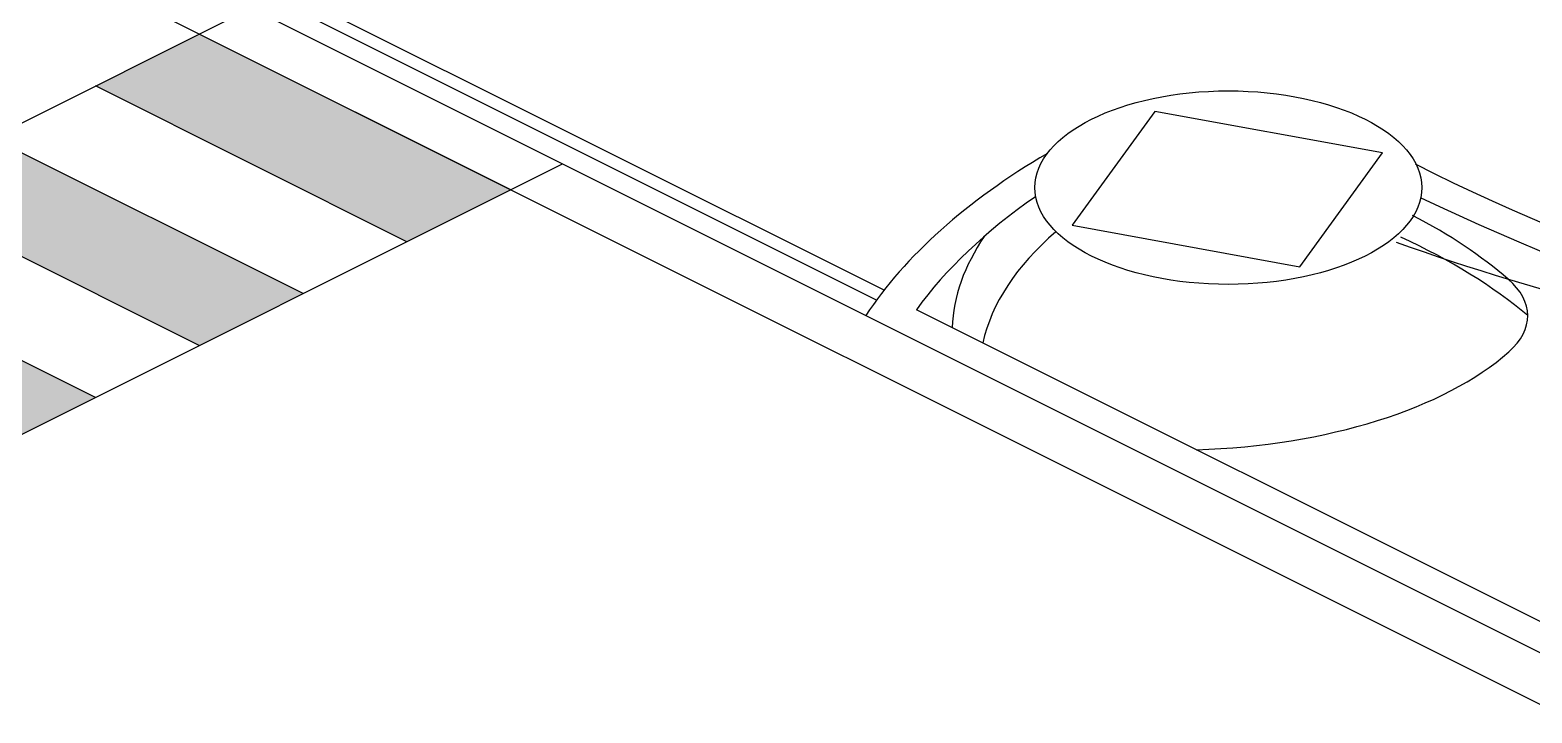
# Model space of a CAD drawing. Header units: millimetres. Extents: x 29838256 to 30236675, y -914750 to -833241.
# Drawn here: x 30044135 to 30054368, y -853598 to -848947 of the extents above; entities that cross this region are included whole.
import ezdxf

# ---------------------------------------------------------------- set-up
doc = ezdxf.new("R2010")
doc.units = ezdxf.units.MM
doc.header["$LTSCALE"] = 600
doc.header["$MEASUREMENT"] = 0
doc.layers.add('e-plan', color=9, linetype='CONTINUOUS')

msp = doc.modelspace()

# ---------------------------------------------------------------- linework, layer by layer
at = {"layer": 'e-plan', "extrusion": (0, -0.866025, 0.5)}
for p, q in [((30049954, -850717.8, 2798.3), (30042831.4, -847156.5, 8966.7)), ((30056256.2, -854104.6, -3067.8), (30043734.7, -847843.9, 7776.2)), ((30049902.2, -850786.2, 2680), (30043876.1, -847773.1, 7898.7)), ((30056434, -854547.2, -3834.3), (30043381.1, -848020.7, 7469.9)), ((30039983.8, -851626.2, 1224.9), (30045641.6, -848797.3, 6124.7)), ((30047409.6, -850035, 3981.1), (30045288, -848974.1, 5818.5)), ((30046702.4, -850388.6, 3368.6), (30044580.7, -849327.7, 5206)), ((30045995.2, -850742.2, 2756.1), (30043873.5, -849681.3, 4593.6)), ((30041686.3, -852896.5, -975.3), (30047763.2, -849858.2, 4287.3)), ((30045288, -851095.8, 2143.7), (30043166.3, -850035, 3981.1)), ((30056553.7, -854041.2, -2957.9), (30050174, -850851.4, 2567))]:
    msp.add_line(p, q, dxfattribs=at)
at = {"layer": 'e-plan', "ltscale": 0.5, "extrusion": (0, -0.866025, 0.5)}
for p, q in [((30051799.6, -849500.9, 4906.1), (30051235.2, -850276.3, 3563.1)), ((30053350.4, -849783.1, 4417.3), (30051799.6, -849500.9, 4906.1)), ((30052785.9, -850558.5, 3074.3), (30053350.4, -849783.1, 4417.3)), ((30051235.2, -850276.3, 3563.1), (30052785.9, -850558.5, 3074.3))]:
    msp.add_line(p, q, dxfattribs=at)
at = {"layer": 'e-plan', "color": 253, "extrusion": (0, -0.866025, 0.5)}
msp.add_line((30044580.7, -851449.4, 1531.2), (30042459.1, -850388.6, 3368.6), dxfattribs=at)
at = {"layer": 'e-plan', "ltscale": 0.5, "extrusion": (0, -0.866025, 0.5)}
msp.add_circle((30052299.2, -421539.9, 738142.4), 1318.3, dxfattribs=at)
at = {"layer": 'e-plan', "extrusion": (0, -0.866025, 0.5)}
for centre, radius, start, end in [((30056104, -425345.5, 738142.4), 6605.3, 139.69935, 161.79714), ((30063217.3, -411698.8, 738142.4), 13550.5, 224.62552, 249.14102), ((30056104, -425345.5, 738142.4), 6305.3, 144.26906, 160.13146), ((30063217.3, -411698.8, 738142.4), 13850.5, 226.06581, 249.95549), ((30050298, -425040.6, 738142.4), 4511.3, 29.979, 43.78141), ((30054509.1, -423525.9, 738142.4), 4091.7, 161.15621, 178.89195), ((30054461.1, -424076.7, 738142.4), 3857.5, 149.88734, 173.72621), ((30060362.9, -412621.6, 738142.4), 11884, 234.39356, 252.21336), ((30050238.2, -425720.2, 738142.4), 4771.3, 30.73136, 47.29402), ((30053339.4, -423286.1, 738142.4), 1000.2, 330.49609, 29.97901), ((30051915.5, -422480.4, 738142.4), 2636.2, 273.63659, 330.49609)]:
    msp.add_arc(centre, radius, start, end, dxfattribs=at)
at = {"layer": 'e-plan', "color": 253, "extrusion": (0, -0.866025, 0.5)}
for points in [[(30044580.7, -420155.3, 738142.4), (30045288, -419448.1, 738142.4), (30046702.4, -422277, 738142.4), (30047409.6, -421569.8, 738142.4)], [(30043166.3, -421569.8, 738142.4), (30043873.5, -420862.5, 738142.4), (30045288, -423691.4, 738142.4), (30045995.2, -422984.2, 738142.4)], [(30041751.8, -422984.2, 738142.4), (30042459.1, -422277, 738142.4), (30043873.5, -425105.9, 738142.4), (30044580.7, -424398.7, 738142.4)]]:
    msp.add_solid(points, dxfattribs=at)

doc.saveas('drawing.dxf')
